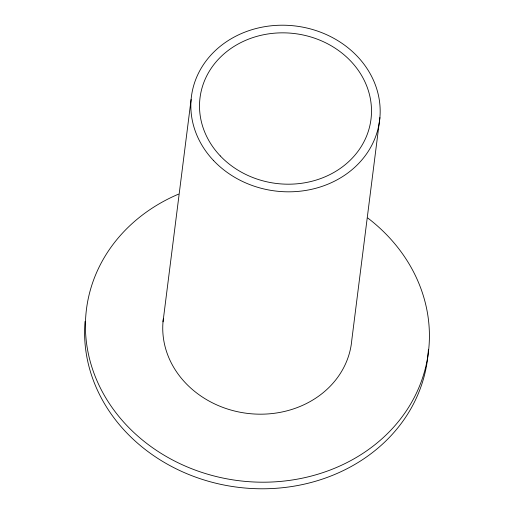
<?xml version="1.0" encoding="UTF-8"?>
<svg xmlns="http://www.w3.org/2000/svg" width="514" height="514" viewBox="0 0 514 514"><rect width="100%" height="100%" fill="white"/><g stroke="black" fill="none" stroke-linecap="round" stroke-linejoin="round"><path stroke-width="0.77" d="M163.015 321.848L191.105 99.485M379.904 117.552L351.814 339.915A94.846 83.114 7.2 0 1 248.5 413.513A94.846 83.114 7.2 0 1 163.343 318.776M367.793 218.026A172.306 150.994 7.2 0 1 373.582 445.766A172.306 150.994 7.2 0 1 116.337 413.288A172.306 150.994 7.2 0 1 178.538 194.131M428.387 349.539A172.306 150.994 7.2 0 1 246.245 488.133A172.306 150.994 7.2 0 1 85.048 321.411M213.689 160.689A94.846 83.114 7.2 0 0 374.834 138.677A94.846 83.114 7.2 0 0 267.987 26.182A94.846 83.114 7.2 0 0 213.689 160.689M220.268 155.909A86.153 75.5 7.2 0 0 366.649 135.914A86.153 75.5 7.2 0 0 269.593 33.725A86.153 75.5 7.2 0 0 220.268 155.909"/></g></svg>
